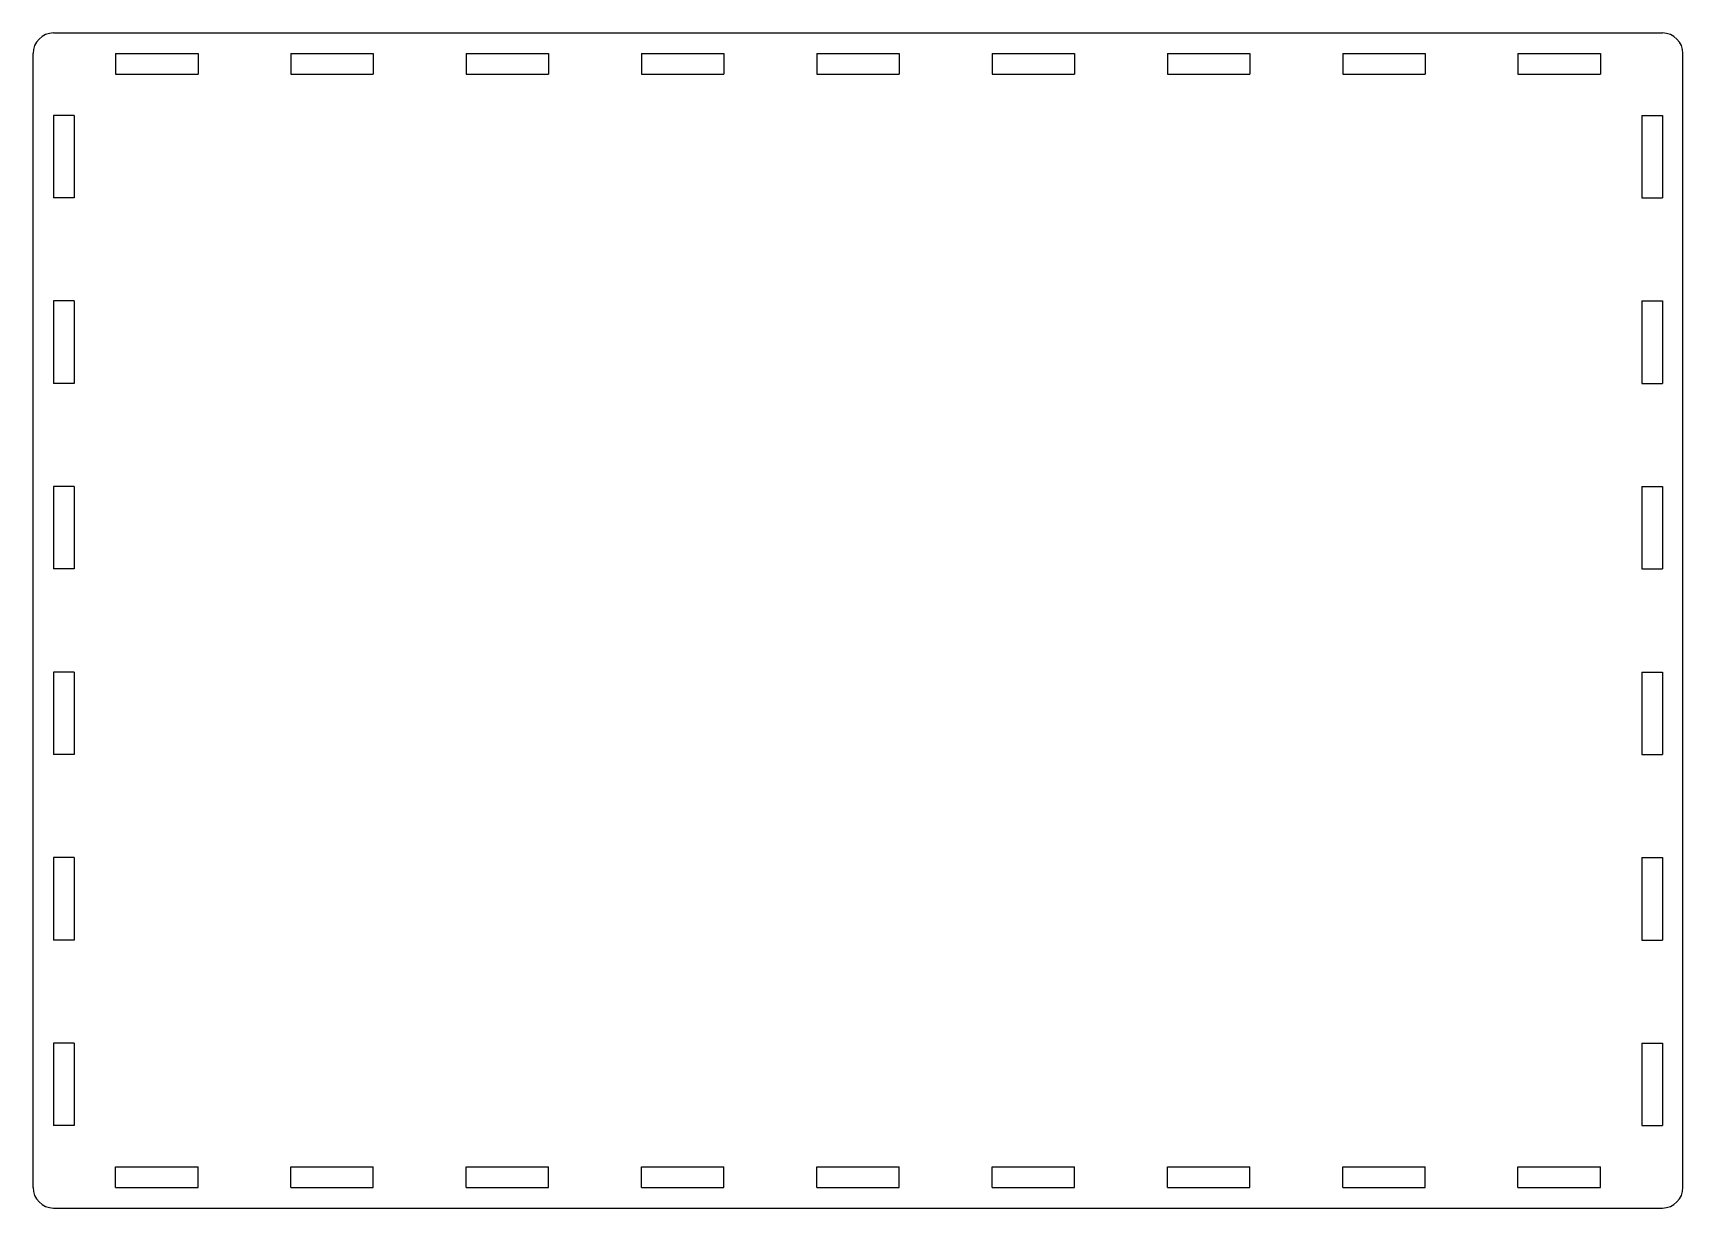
# Model space of a CAD drawing. Header units: millimetres. Extents: x -200 to 200, y -143 to 143.
import ezdxf

# ---------------------------------------------------------------- set-up
doc = ezdxf.new("R2010")
doc.units = ezdxf.units.MM

msp = doc.modelspace()

# ---------------------------------------------------------------- linework, layer by layer
at = {"color": 7, "linetype": 'Continuous', "lineweight": 25}
for p, q in [((-195, 142.5), (195, 142.5)), ((-200, -137.5), (-200, 137.5)), ((-180, 137.5), (-180, 132.5)), ((-180, 137.5), (-160, 137.5)), ((-160, 137.5), (-160, 132.5)), ((-137.5, 137.5), (-117.5, 137.5)), ((-137.5, 137.5), (-137.5, 132.5)), ((-117.5, 137.5), (-117.5, 132.5)), ((-95, 137.5), (-75, 137.5)), ((-95, 137.5), (-95, 132.5)), ((-75, 137.5), (-75, 132.5)), ((-52.5, 137.5), (-32.5, 137.5)), ((-52.5, 137.5), (-52.5, 132.5)), ((-32.5, 137.5), (-32.5, 132.5)), ((-10, 137.5), (10, 137.5)), ((-10, 137.5), (-10, 132.5)), ((10, 137.5), (10, 132.5)), ((32.5, 137.5), (52.5, 137.5)), ((32.5, 137.5), (32.5, 132.5)), ((52.5, 137.5), (52.5, 132.5)), ((75, 137.5), (95, 137.5)), ((75, 137.5), (75, 132.5)), ((95, 137.5), (95, 132.5)), ((117.5, 137.5), (137.5, 137.5)), ((117.5, 137.5), (117.5, 132.5)), ((137.5, 137.5), (137.5, 132.5)), ((160, 137.5), (180, 137.5)), ((160, 137.5), (160, 132.5)), ((180, 137.5), (180, 132.5)), ((200, -137.5), (200, 137.5)), ((-180, 132.5), (-160, 132.5)), ((-137.5, 132.5), (-117.5, 132.5)), ((-95, 132.5), (-75, 132.5)), ((-52.5, 132.5), (-32.5, 132.5)), ((-10, 132.5), (10, 132.5)), ((32.5, 132.5), (52.5, 132.5)), ((75, 132.5), (95, 132.5)), ((117.5, 132.5), (137.5, 132.5)), ((160, 132.5), (180, 132.5)), ((-190, 122.5), (-195, 122.5)), ((-195, 122.5), (-195, 102.5)), ((-190, 122.5), (-190, 102.5)), ((190, 122.5), (195, 122.5)), ((190, 122.5), (190, 102.5)), ((195, 122.5), (195, 102.5)), ((-190, 102.5), (-195, 102.5)), ((190, 102.5), (195, 102.5)), ((-190, 77.5), (-195, 77.5)), ((-195, 77.5), (-195, 57.5)), ((-190, 77.5), (-190, 57.5)), ((190, 77.5), (195, 77.5)), ((190, 77.5), (190, 57.5)), ((195, 77.5), (195, 57.5)), ((-190, 57.5), (-195, 57.5)), ((190, 57.5), (195, 57.5)), ((-190, 32.5), (-195, 32.5)), ((-195, 32.5), (-195, 12.5)), ((-190, 32.5), (-190, 12.5)), ((190, 32.5), (195, 32.5)), ((190, 32.5), (190, 12.5)), ((195, 32.5), (195, 12.5)), ((-190, 12.5), (-195, 12.5)), ((190, 12.5), (195, 12.5)), ((-190, -12.5), (-195, -12.5)), ((-195, -12.5), (-195, -32.5)), ((-190, -12.5), (-190, -32.5)), ((190, -12.5), (195, -12.5)), ((190, -12.5), (190, -32.5)), ((195, -12.5), (195, -32.5)), ((-190, -32.5), (-195, -32.5)), ((190, -32.5), (195, -32.5)), ((-190, -57.5), (-195, -57.5)), ((-195, -57.5), (-195, -77.5)), ((-190, -57.5), (-190, -77.5)), ((190, -57.5), (195, -57.5)), ((190, -57.5), (190, -77.5)), ((195, -57.5), (195, -77.5)), ((-190, -77.5), (-195, -77.5)), ((190, -77.5), (195, -77.5)), ((-190, -102.5), (-195, -102.5)), ((-195, -102.5), (-195, -122.5)), ((-190, -102.5), (-190, -122.5)), ((190, -102.5), (195, -102.5)), ((190, -102.5), (190, -122.5)), ((195, -102.5), (195, -122.5)), ((-190, -122.5), (-195, -122.5)), ((190, -122.5), (195, -122.5)), ((-180, -132.5), (-160, -132.5)), ((-180, -137.5), (-180, -132.5)), ((-160, -137.5), (-160, -132.5)), ((-137.5, -132.5), (-117.5, -132.5)), ((-137.5, -137.5), (-137.5, -132.5)), ((-117.5, -137.5), (-117.5, -132.5)), ((-95, -132.5), (-75, -132.5)), ((-95, -137.5), (-95, -132.5)), ((-75, -137.5), (-75, -132.5)), ((-52.5, -132.5), (-32.5, -132.5)), ((-52.5, -137.5), (-52.5, -132.5)), ((-32.5, -137.5), (-32.5, -132.5)), ((-10, -132.5), (10, -132.5)), ((-10, -137.5), (-10, -132.5)), ((10, -137.5), (10, -132.5)), ((32.5, -132.5), (52.5, -132.5)), ((32.5, -137.5), (32.5, -132.5)), ((52.5, -137.5), (52.5, -132.5)), ((75, -132.5), (95, -132.5)), ((75, -137.5), (75, -132.5)), ((95, -137.5), (95, -132.5)), ((117.5, -132.5), (137.5, -132.5)), ((117.5, -137.5), (117.5, -132.5)), ((137.5, -137.5), (137.5, -132.5)), ((160, -132.5), (180, -132.5)), ((160, -137.5), (160, -132.5)), ((180, -137.5), (180, -132.5)), ((-180, -137.5), (-160, -137.5)), ((-137.5, -137.5), (-117.5, -137.5)), ((-95, -137.5), (-75, -137.5)), ((-52.5, -137.5), (-32.5, -137.5)), ((-10, -137.5), (10, -137.5)), ((32.5, -137.5), (52.5, -137.5)), ((75, -137.5), (95, -137.5)), ((117.5, -137.5), (137.5, -137.5)), ((160, -137.5), (180, -137.5)), ((-195, -142.5), (195, -142.5))]:
    msp.add_line(p, q, dxfattribs=at)
for centre, start, end in [((-195, 137.5), 90, 180), ((195, 137.5), 0, 90), ((-195, -137.5), 180, 270), ((195, -137.5), 270, 0)]:
    msp.add_arc(centre, 5, start, end, dxfattribs=at)

doc.saveas('drawing.dxf')
